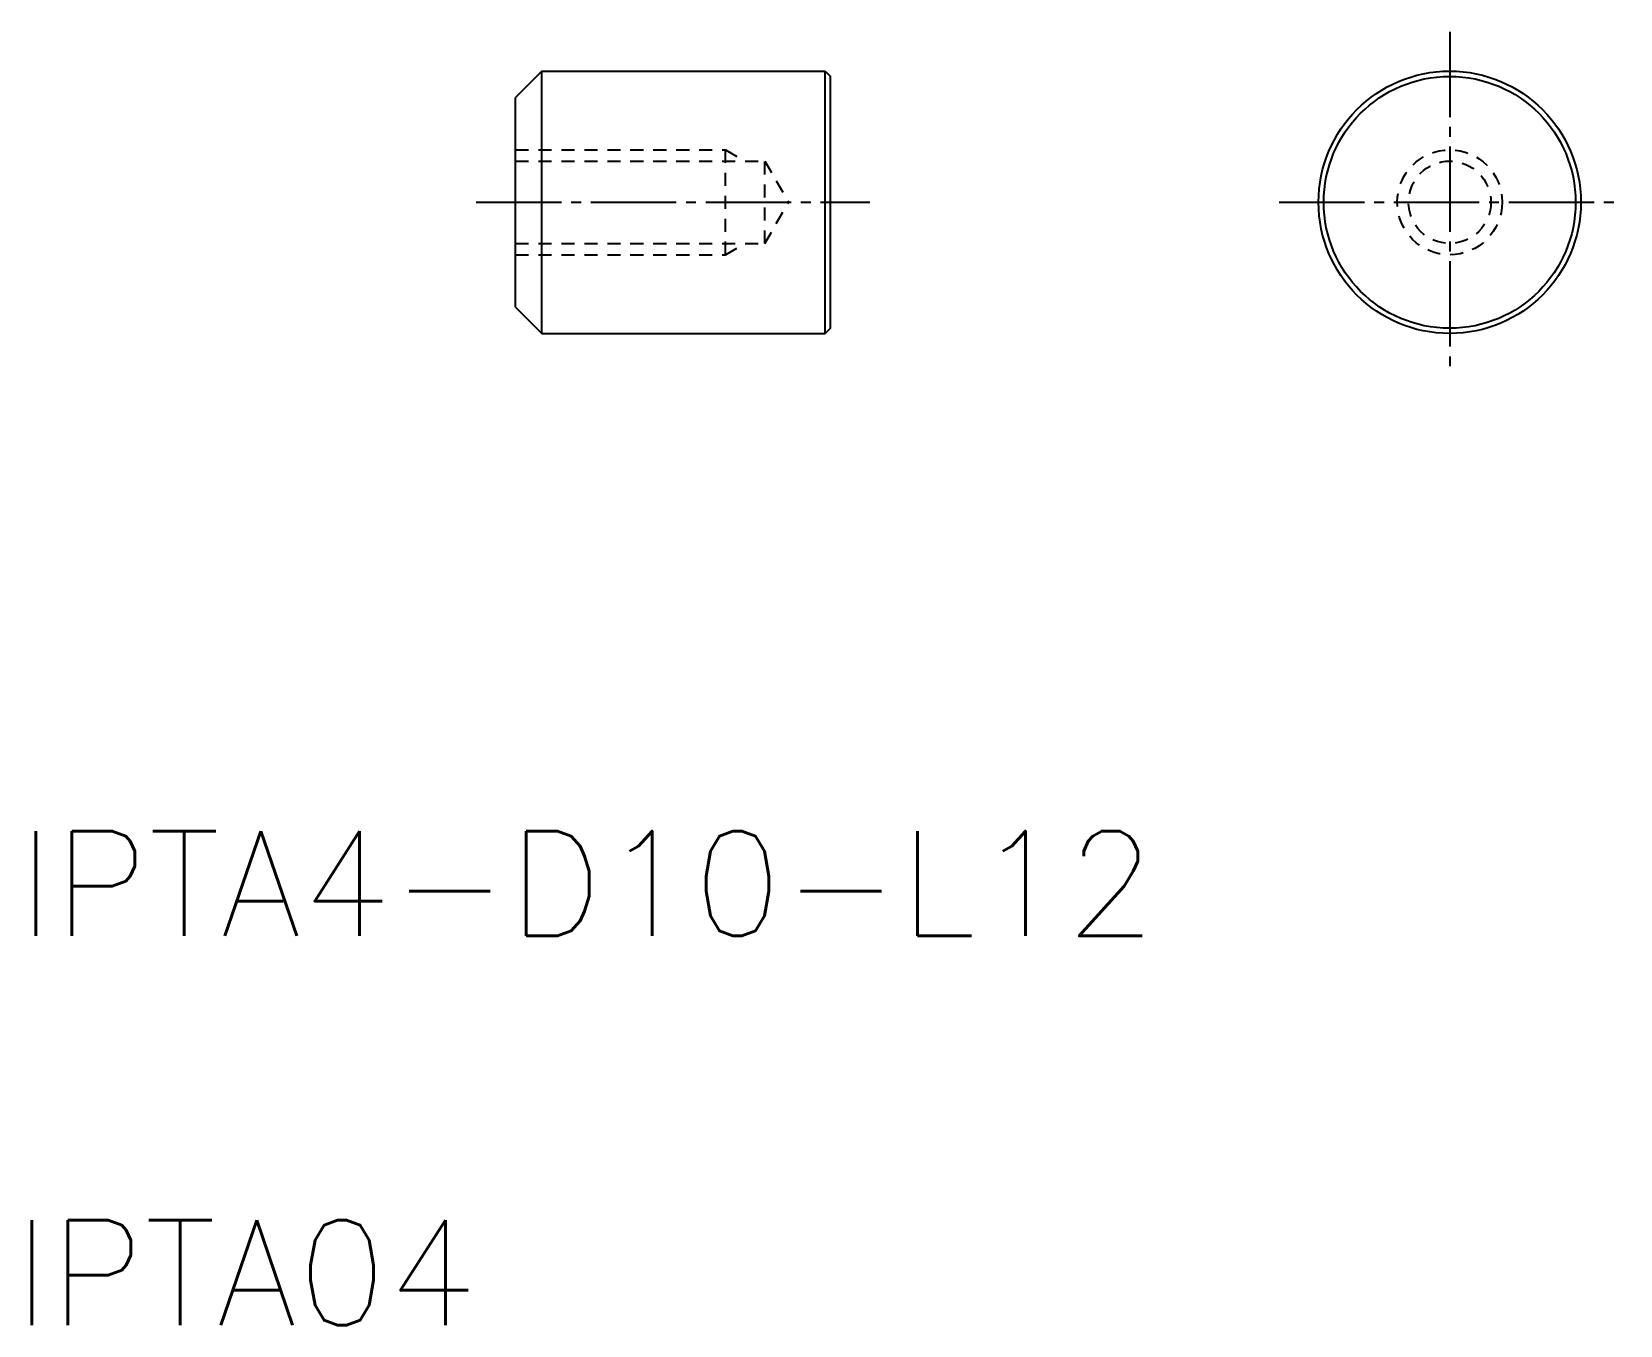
# Model space of a CAD drawing. Extents: x 112.9 to 173.4, y 50.8 to 100.1.
import ezdxf

# ---------------------------------------------------------------- set-up
doc = ezdxf.new("R2010")
doc.units = 0
doc.header["$LTSCALE"] = 0.25
doc.linetypes.add('CENTER', pattern=[17.5, 13, -1.5, 1.5, -1.5])
doc.linetypes.add('DASHED', pattern=[3.5, 2, -1.5])
doc.layers.get('0').update_dxf_attribs({"linetype": 'CONTINUOUS'})
doc.layers.add('CENTER', color=1, linetype='CENTER')
doc.styles.get("Standard").update_dxf_attribs({"font": 'txt.shx'})

msp = doc.modelspace()

# ---------------------------------------------------------------- linework, layer by layer
at = {"color": 7, "linetype": 'CONTINUOUS'}
for p, q in [((132.324, 98.596), (131.324, 97.596)), ((132.324, 98.596), (143.124, 98.596)), ((132.324, 88.596), (132.324, 98.596)), ((143.124, 98.596), (143.324, 98.396)), ((143.124, 88.596), (143.124, 98.596)), ((143.324, 88.796), (143.324, 98.396)), ((131.324, 89.596), (131.324, 97.596)), ((131.324, 89.596), (132.324, 88.596)), ((132.324, 88.596), (143.124, 88.596)), ((143.324, 88.796), (143.124, 88.596))]:
    msp.add_line(p, q, dxfattribs=at)
at = {"color": 3, "linetype": 'DASHED'}
for p, q in [((131.324, 95.596), (139.324, 95.596)), ((131.324, 95.167), (140.824, 95.167)), ((139.324, 91.596), (139.324, 95.596)), ((139.324, 95.596), (140.068, 95.167)), ((140.824, 92.026), (140.824, 95.167)), ((140.824, 95.167), (141.731, 93.596)), ((140.824, 92.026), (141.731, 93.596)), ((131.324, 92.026), (140.824, 92.026)), ((139.324, 91.596), (140.068, 92.026)), ((131.324, 91.596), (139.324, 91.596))]:
    msp.add_line(p, q, dxfattribs=at)
at = {"color": 7, "linetype": 'CONTINUOUS'}
for radius in [5, 4.8]:
    msp.add_circle((166.928, 93.596), radius, dxfattribs=at)
at = {"color": 3, "linetype": 'DASHED'}
for radius in [2, 1.57]:
    msp.add_circle((166.928, 93.596), radius, dxfattribs=at)
at = {"layer": 'CENTER', "color": 1, "linetype": 'CENTER'}
for p, q in [((166.928, 100.096), (166.928, 87.096)), ((129.824, 93.596), (144.824, 93.596)), ((160.428, 93.596), (173.428, 93.596))]:
    msp.add_line(p, q, dxfattribs=at)

# ---------------------------------------------------------------- texts
for s, p in [('IPTA4-D10-L12', (112.355, 65.631)), ('IPTA04', (112.201, 50.795))]:
    msp.add_text(s, height=4).set_placement(p)

doc.saveas('drawing.dxf')
